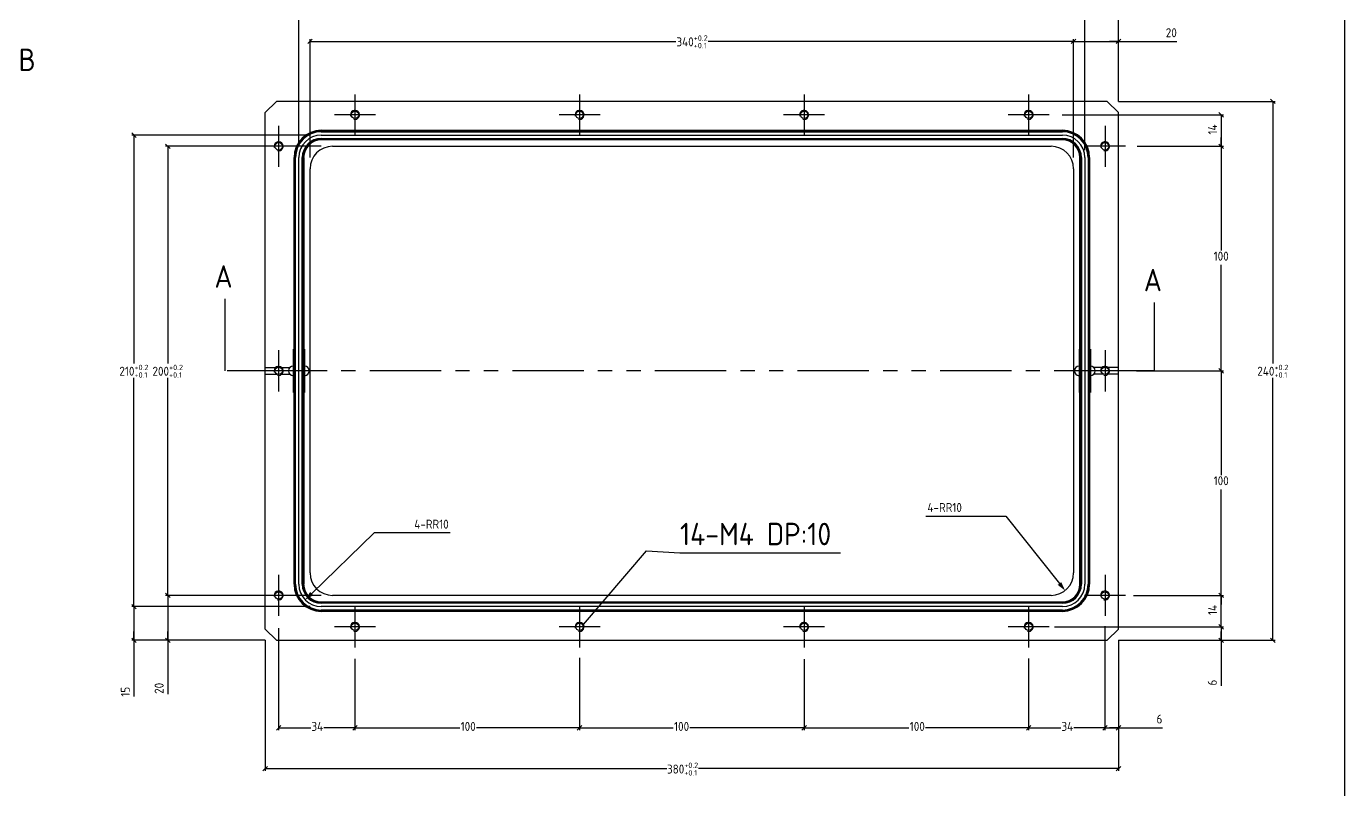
# Model space of a CAD drawing. Header units: millimetres. Extents: x -4251 to 2609, y -1673 to 4048.
# Drawn here: x -1701 to -1114, y 3331 to 3671 of the extents above; entities that cross this region are included whole.
import ezdxf

# ---------------------------------------------------------------- set-up
doc = ezdxf.new("R2010")
doc.units = ezdxf.units.MM
doc.linetypes.add('PHANTOM', pattern=[63.5, 31.75, -6.35, 6.35, -6.35, 6.35, -6.35])
for name, color, linetype in [('3_ALL_AXES', 7, 'Continuous'), ('5_ALL_CURVES', 7, 'Continuous'), ('7_ALL_FEATURES', 7, 'Continuous'), ('9_DEF_DIMS', 7, 'Continuous'), ('9_DEF_NOTE', 7, 'Continuous'), ('DEFAULT_3', 7, 'PHANTOM')]:
    doc.layers.add(name, color=color, linetype=linetype)
doc.styles.get("Standard").update_dxf_attribs({"font": 'ISOCP.SHX', "bigfont": 'WHGTXT.SHX'})
doc.dimstyles.new('DIMSTYLE_10', dxfattribs={"dimtxt": 4, "dimasz": 4, "dimexe": 1, "dimexo": 1, "dimgap": 0.5, "dimtad": 1, "dimdec": 3, "dimdsep": 46, "dimtxsty": 'Standard', "dimblk": '_FILLED', "dimblk1": '_FILLED', "dimblk2": '_FILLED', "dimcen": 0.09, "dimadec": 3, "dimazin": 2, "dimtp": 0.5, "dimtm": 0.5, "dimtfac": 1, "dimtdec": 3, "dimtofl": 0, "dimtmove": 0, "dimatfit": 3, "dimldrblk": '_FILLED', "dimfxl": 0, "dimtolj": 1, "dimarcsym": 0})
doc.dimstyles.new('DIMSTYLE_12', dxfattribs={"dimtxt": 4, "dimasz": 4, "dimexe": 1, "dimexo": 1, "dimgap": 0.5, "dimtad": 1, "dimdec": 3, "dimdsep": 46, "dimtxsty": 'Standard', "dimblk": '_FILLED', "dimblk1": '_FILLED', "dimblk2": '_FILLED', "dimcen": 0.09, "dimadec": 3, "dimazin": 2, "dimtp": 0.3, "dimtm": 0.3, "dimtfac": 1, "dimtdec": 3, "dimtofl": 0, "dimtmove": 0, "dimatfit": 3, "dimldrblk": '_FILLED', "dimfxl": 0, "dimtolj": 1, "dimarcsym": 0})
doc.dimstyles.new('DIMSTYLE_7', dxfattribs={"dimtxt": 4, "dimasz": 4, "dimexe": 1, "dimexo": 1, "dimgap": 0.5, "dimtad": 0, "dimtih": 1, "dimtoh": 1, "dimdec": 3, "dimdsep": 46, "dimtxsty": 'Standard', "dimblk": '_FILLED', "dimblk1": '_FILLED', "dimblk2": '_FILLED', "dimcen": 0.09, "dimadec": 3, "dimazin": 2, "dimtol": 1, "dimtp": 0.2, "dimtm": -0.1, "dimtfac": 0.6, "dimtdec": 3, "dimtofl": 0, "dimtmove": 0, "dimatfit": 3, "dimldrblk": '_FILLED', "dimfxl": 0, "dimtolj": 1, "dimarcsym": 0})
doc.dimstyles.new('DIMSTYLE_8', dxfattribs={"dimtxt": 4, "dimasz": 4, "dimexe": 1, "dimexo": 1, "dimgap": 0.5, "dimtad": 0, "dimtih": 1, "dimtoh": 1, "dimdec": 3, "dimdsep": 46, "dimtxsty": 'Standard', "dimblk": '_FILLED', "dimblk1": '_FILLED', "dimblk2": '_FILLED', "dimcen": 0.09, "dimadec": 3, "dimazin": 2, "dimtp": 0.2, "dimtm": 0.2, "dimtfac": 1, "dimtdec": 3, "dimtofl": 0, "dimtmove": 0, "dimatfit": 3, "dimldrblk": '_FILLED', "dimfxl": 0, "dimtolj": 1, "dimarcsym": 0})
doc.dimstyles.new('DIMSTYLE_9', dxfattribs={"dimtxt": 4, "dimasz": 4, "dimexe": 1, "dimexo": 1, "dimtad": 1, "dimdec": 3, "dimdsep": 46, "dimtxsty": 'Standard', "dimblk": '_FILLED', "dimblk1": '_FILLED', "dimblk2": '_FILLED', "dimcen": 0.09, "dimadec": 3, "dimazin": 2, "dimtp": 0.1, "dimtm": 0.1, "dimtfac": 1, "dimtdec": 3, "dimtofl": 0, "dimtmove": 0, "dimatfit": 3, "dimldrblk": '_FILLED', "dimfxl": 0, "dimtolj": 1, "dimarcsym": 0})
doc.dimstyles.get("Standard").update_dxf_attribs({"dimtxt": 0.18, "dimasz": 0.18, "dimexe": 0.18, "dimexo": 0.0625, "dimgap": 0.09, "dimtad": 0, "dimtih": 1, "dimtoh": 1, "dimdec": 4, "dimzin": 0, "dimdsep": 46, "dimtxsty": 'Standard', "dimcen": 0.09, "dimadec": 0, "dimazin": 0, "dimtfac": 1, "dimtdec": 4, "dimtofl": 0, "dimtmove": 0, "dimatfit": 3, "dimfxl": 0, "dimtolj": 1, "dimtzin": 0, "dimarcsym": 0})

# ---------------------------------------------------------------- blocks, each defined once
blk = doc.blocks.new('XSEC_FILLED')
at = {"color": 0, "linetype": 'ByBlock'}
blk.add_solid([(0, 0), (-1, 0.25), (-1, -0.25)], dxfattribs=at)
blk = doc.blocks.new('_OBLIQUE')
at = {"color": 0, "linetype": 'ByBlock'}
for p, q in [((0, 0), (-1, 0)), ((0.25, 0.25), (-0.25, -0.25))]:
    blk.add_line(p, q, dxfattribs=at)
blk = doc.blocks.new('*D181')
at = {"layer": '9_DEF_DIMS', "color": 0, "lineweight": -2}
for p, q in [((-1594.52, 3397.17), (-1594.52, 3339.05)), ((-1214.52, 3397.17), (-1214.52, 3339.05)), ((-1594.52, 3340.05), (-1415.6, 3340.05)), ((-1214.52, 3340.05), (-1401.61, 3340.05))]:
    blk.add_line(p, q, dxfattribs=at)
at = {"layer": 'DEFPOINTS', "color": 0}
for p in [(-1594.52, 3398.17), (-1214.52, 3398.17), (-1594.52, 3340.05)]:
    blk.add_point(p, dxfattribs=at)
at = {"layer": '9_DEF_DIMS', "color": 0, "lineweight": -2, "xscale": 4, "yscale": 4, "zscale": 4, "rotation": 180}
blk.add_blockref('_OBLIQUE', (-1594.52, 3340.05), dxfattribs=at)
at = {"layer": '9_DEF_DIMS', "color": 0, "lineweight": -2, "xscale": 4, "yscale": 4, "zscale": 4}
blk.add_blockref('_OBLIQUE', (-1214.52, 3340.05), dxfattribs=at)
at = {"layer": '9_DEF_DIMS', "color": 0, "insert": (-1408.61, 3342.71), "char_height": 4, "attachment_point": 2, "line_spacing_factor": 0.9}
blk.add_mtext('\\A1;380{\\H2.400000;\\S+0.2^ +0.1;}', dxfattribs=at)
blk = doc.blocks.new('_FILLED')
at = {"color": 0, "linetype": 'ByBlock'}
blk.add_solid([(0, 0), (-1, 0.25), (-1, -0.25)], dxfattribs=at)
blk = doc.blocks.new('*D182')
at = {"layer": '9_DEF_DIMS', "color": 0, "lineweight": -2}
for p, q in [((-1588.52, 3402.65), (-1588.52, 3357.17)), ((-1554.52, 3388.9), (-1554.52, 3357.17)), ((-1588.52, 3358.17), (-1574.2, 3358.17)), ((-1554.52, 3358.17), (-1568.4, 3358.17))]:
    blk.add_line(p, q, dxfattribs=at)
at = {"layer": 'DEFPOINTS', "color": 0}
for p in [(-1588.52, 3403.65), (-1554.52, 3389.9), (-1554.52, 3358.17)]:
    blk.add_point(p, dxfattribs=at)
at = {"layer": '9_DEF_DIMS', "color": 0, "lineweight": -2, "xscale": 4, "yscale": 4, "zscale": 4, "rotation": 180}
blk.add_blockref('_OBLIQUE', (-1588.52, 3358.17), dxfattribs=at)
at = {"layer": '9_DEF_DIMS', "color": 0, "lineweight": -2, "xscale": 4, "yscale": 4, "zscale": 4}
blk.add_blockref('_OBLIQUE', (-1554.52, 3358.17), dxfattribs=at)
at = {"layer": '9_DEF_DIMS', "color": 0, "insert": (-1571.3, 3360.83), "char_height": 4, "attachment_point": 2, "line_spacing_factor": 0.9}
blk.add_mtext('\\A1;34', dxfattribs=at)
blk = doc.blocks.new('*D183')
at = {"layer": '9_DEF_DIMS', "color": 0, "lineweight": -2}
for p, q in [((-1554.52, 3388.62), (-1554.52, 3357.17)), ((-1454.52, 3388.71), (-1454.52, 3357.17)), ((-1554.52, 3358.17), (-1507.81, 3358.17)), ((-1454.52, 3358.17), (-1500.41, 3358.17))]:
    blk.add_line(p, q, dxfattribs=at)
at = {"layer": 'DEFPOINTS', "color": 0}
for p in [(-1554.52, 3389.62), (-1454.52, 3389.71), (-1454.52, 3358.17)]:
    blk.add_point(p, dxfattribs=at)
at = {"layer": '9_DEF_DIMS', "color": 0, "lineweight": -2, "xscale": 4, "yscale": 4, "zscale": 4, "rotation": 180}
blk.add_blockref('_OBLIQUE', (-1554.52, 3358.17), dxfattribs=at)
at = {"layer": '9_DEF_DIMS', "color": 0, "lineweight": -2, "xscale": 4, "yscale": 4, "zscale": 4}
blk.add_blockref('_OBLIQUE', (-1454.52, 3358.17), dxfattribs=at)
at = {"layer": '9_DEF_DIMS', "color": 0, "insert": (-1504.11, 3360.83), "char_height": 4, "attachment_point": 2, "line_spacing_factor": 0.9}
blk.add_mtext('\\A1;100', dxfattribs=at)
blk = doc.blocks.new('*D184')
at = {"layer": '9_DEF_DIMS', "color": 0, "lineweight": -2}
for p, q in [((-1454.52, 3389.43), (-1454.52, 3357.17)), ((-1354.52, 3388.75), (-1354.52, 3357.17)), ((-1454.52, 3358.17), (-1412.78, 3358.17)), ((-1354.52, 3358.17), (-1405.38, 3358.17))]:
    blk.add_line(p, q, dxfattribs=at)
at = {"layer": 'DEFPOINTS', "color": 0}
for p in [(-1454.52, 3390.43), (-1354.52, 3389.75), (-1354.52, 3358.17)]:
    blk.add_point(p, dxfattribs=at)
at = {"layer": '9_DEF_DIMS', "color": 0, "lineweight": -2, "xscale": 4, "yscale": 4, "zscale": 4, "rotation": 180}
blk.add_blockref('_OBLIQUE', (-1454.52, 3358.17), dxfattribs=at)
at = {"layer": '9_DEF_DIMS', "color": 0, "lineweight": -2, "xscale": 4, "yscale": 4, "zscale": 4}
blk.add_blockref('_OBLIQUE', (-1354.52, 3358.17), dxfattribs=at)
at = {"layer": '9_DEF_DIMS', "color": 0, "insert": (-1409.08, 3360.83), "char_height": 4, "attachment_point": 2, "line_spacing_factor": 0.9}
blk.add_mtext('\\A1;100', dxfattribs=at)
blk = doc.blocks.new('*D185')
at = {"layer": '9_DEF_DIMS', "color": 0, "lineweight": -2}
for p, q in [((-1354.52, 3387.72), (-1354.52, 3357.17)), ((-1254.52, 3389.05), (-1254.52, 3357.17)), ((-1354.52, 3358.17), (-1307.81, 3358.17)), ((-1254.52, 3358.17), (-1300.41, 3358.17))]:
    blk.add_line(p, q, dxfattribs=at)
at = {"layer": 'DEFPOINTS', "color": 0}
for p in [(-1354.52, 3388.72), (-1254.52, 3390.05), (-1254.52, 3358.17)]:
    blk.add_point(p, dxfattribs=at)
at = {"layer": '9_DEF_DIMS', "color": 0, "lineweight": -2, "xscale": 4, "yscale": 4, "zscale": 4, "rotation": 180}
blk.add_blockref('_OBLIQUE', (-1354.52, 3358.17), dxfattribs=at)
at = {"layer": '9_DEF_DIMS', "color": 0, "lineweight": -2, "xscale": 4, "yscale": 4, "zscale": 4}
blk.add_blockref('_OBLIQUE', (-1254.52, 3358.17), dxfattribs=at)
at = {"layer": '9_DEF_DIMS', "color": 0, "insert": (-1304.11, 3360.83), "char_height": 4, "attachment_point": 2, "line_spacing_factor": 0.9}
blk.add_mtext('\\A1;100', dxfattribs=at)
blk = doc.blocks.new('*D186')
at = {"layer": '9_DEF_DIMS', "color": 0, "lineweight": -2}
for p, q in [((-1220.52, 3402.8), (-1220.52, 3357.17)), ((-1254.52, 3389.05), (-1254.52, 3357.17)), ((-1254.52, 3358.17), (-1240.2, 3358.17)), ((-1220.52, 3358.17), (-1234.4, 3358.17))]:
    blk.add_line(p, q, dxfattribs=at)
at = {"layer": 'DEFPOINTS', "color": 0}
for p in [(-1220.52, 3403.8), (-1254.52, 3390.05), (-1220.52, 3358.17)]:
    blk.add_point(p, dxfattribs=at)
at = {"layer": '9_DEF_DIMS', "color": 0, "lineweight": -2, "xscale": 4, "yscale": 4, "zscale": 4, "rotation": 180}
blk.add_blockref('_OBLIQUE', (-1254.52, 3358.17), dxfattribs=at)
at = {"layer": '9_DEF_DIMS', "color": 0, "lineweight": -2, "xscale": 4, "yscale": 4, "zscale": 4}
blk.add_blockref('_OBLIQUE', (-1220.52, 3358.17), dxfattribs=at)
at = {"layer": '9_DEF_DIMS', "color": 0, "insert": (-1237.3, 3360.83), "char_height": 4, "attachment_point": 2, "line_spacing_factor": 0.9}
blk.add_mtext('\\A1;34', dxfattribs=at)
blk = doc.blocks.new('*D187')
at = {"layer": '9_DEF_DIMS', "color": 0, "lineweight": -2}
for p, q in [((-1220.52, 3403.55), (-1220.52, 3357.17)), ((-1214.52, 3397.17), (-1214.52, 3357.17)), ((-1220.52, 3358.17), (-1214.52, 3358.17)), ((-1214.52, 3358.17), (-1194.91, 3358.17))]:
    blk.add_line(p, q, dxfattribs=at)
at = {"layer": 'DEFPOINTS', "color": 0}
for p in [(-1220.52, 3404.55), (-1214.52, 3398.17), (-1214.52, 3358.17)]:
    blk.add_point(p, dxfattribs=at)
at = {"layer": '9_DEF_DIMS', "color": 0, "lineweight": -2, "xscale": 4, "yscale": 4, "zscale": 4, "rotation": 180}
blk.add_blockref('_OBLIQUE', (-1220.52, 3358.17), dxfattribs=at)
at = {"layer": '9_DEF_DIMS', "color": 0, "lineweight": -2, "xscale": 4, "yscale": 4, "zscale": 4}
blk.add_blockref('_OBLIQUE', (-1214.52, 3358.17), dxfattribs=at)
at = {"layer": '9_DEF_DIMS', "color": 0, "insert": (-1197.57, 3364.12), "char_height": 4, "attachment_point": 1, "line_spacing_factor": 0.9}
blk.add_mtext('\\A1;6', dxfattribs=at)
blk = doc.blocks.new('*D188')
at = {"layer": '9_DEF_DIMS', "color": 0, "lineweight": -2}
for p, q in [((-1214.52, 3637.17), (-1144.76, 3637.17)), ((-1145.76, 3637.17), (-1145.76, 3520.39)), ((-1145.76, 3397.17), (-1145.76, 3514.06)), ((-1214.52, 3397.17), (-1144.76, 3397.17))]:
    blk.add_line(p, q, dxfattribs=at)
at = {"layer": 'DEFPOINTS', "color": 0}
for p in [(-1215.52, 3637.17), (-1145.76, 3637.17), (-1215.52, 3397.17)]:
    blk.add_point(p, dxfattribs=at)
at = {"layer": '9_DEF_DIMS', "color": 0, "lineweight": -2, "xscale": 4, "yscale": 4, "zscale": 4}
for p, rotation in [((-1145.76, 3637.17), 90), ((-1145.76, 3397.17), 270)]:
    blk.add_blockref('_OBLIQUE', p, dxfattribs=dict(at, rotation=rotation))
at = {"layer": '9_DEF_DIMS', "color": 0, "insert": (-1145.76, 3519.89), "char_height": 4, "attachment_point": 2, "line_spacing_factor": 0.9}
blk.add_mtext('\\A1;240{\\H2.400000;\\S+0.2^ +0.1;}', dxfattribs=at)
blk = doc.blocks.new('*D189')
at = {"layer": '9_DEF_DIMS', "color": 0, "lineweight": -2}
for p, q in [((-1242.17, 3403.17), (-1167.78, 3403.17)), ((-1168.78, 3403.17), (-1168.78, 3397.17)), ((-1214.52, 3397.17), (-1167.78, 3397.17)), ((-1168.78, 3397.17), (-1168.78, 3376.96))]:
    blk.add_line(p, q, dxfattribs=at)
at = {"layer": 'DEFPOINTS', "color": 0}
for p in [(-1243.17, 3403.17), (-1168.78, 3403.17), (-1215.52, 3397.17)]:
    blk.add_point(p, dxfattribs=at)
at = {"layer": '9_DEF_DIMS', "color": 0, "lineweight": -2, "xscale": 4, "yscale": 4, "zscale": 4}
for p, rotation in [((-1168.78, 3403.17), 90), ((-1168.78, 3397.17), 270)]:
    blk.add_blockref('_OBLIQUE', p, dxfattribs=dict(at, rotation=rotation))
at = {"layer": '9_DEF_DIMS', "color": 0, "insert": (-1174.73, 3379.63), "char_height": 4, "attachment_point": 3, "rotation": 90, "line_spacing_factor": 0.9}
blk.add_mtext('\\A1;6', dxfattribs=at)
blk = doc.blocks.new('*D190')
at = {"layer": '9_DEF_DIMS', "color": 0, "lineweight": -2}
for p, q in [((-1207.76, 3417.17), (-1167.78, 3417.17)), ((-1168.78, 3403.17), (-1168.78, 3417.17)), ((-1243.03, 3403.17), (-1167.78, 3403.17))]:
    blk.add_line(p, q, dxfattribs=at)
at = {"layer": 'DEFPOINTS', "color": 0}
for p in [(-1208.76, 3417.17), (-1168.78, 3417.17), (-1244.03, 3403.17)]:
    blk.add_point(p, dxfattribs=at)
at = {"layer": '9_DEF_DIMS', "color": 0, "lineweight": -2, "xscale": 4, "yscale": 4, "zscale": 4}
for p, rotation in [((-1168.78, 3417.17), 90), ((-1168.78, 3403.17), 270)]:
    blk.add_blockref('_OBLIQUE', p, dxfattribs=dict(at, rotation=rotation))
at = {"layer": '9_DEF_DIMS', "color": 0, "insert": (-1174.61, 3410.68), "char_height": 4, "attachment_point": 2, "rotation": 90, "line_spacing_factor": 0.9}
blk.add_mtext('\\A1;14', dxfattribs=at)
blk = doc.blocks.new('*D191')
at = {"layer": '9_DEF_DIMS', "color": 0, "lineweight": -2}
for p, q in [((-1206.53, 3517.17), (-1167.78, 3517.17)), ((-1168.78, 3517.17), (-1168.78, 3470.75)), ((-1168.78, 3417.17), (-1168.78, 3464.41)), ((-1207.38, 3417.17), (-1167.78, 3417.17))]:
    blk.add_line(p, q, dxfattribs=at)
at = {"layer": 'DEFPOINTS', "color": 0}
for p in [(-1207.53, 3517.17), (-1168.78, 3517.17), (-1208.38, 3417.17)]:
    blk.add_point(p, dxfattribs=at)
at = {"layer": '9_DEF_DIMS', "color": 0, "lineweight": -2, "xscale": 4, "yscale": 4, "zscale": 4}
for p, rotation in [((-1168.78, 3517.17), 90), ((-1168.78, 3417.17), 270)]:
    blk.add_blockref('_OBLIQUE', p, dxfattribs=dict(at, rotation=rotation))
at = {"layer": '9_DEF_DIMS', "color": 0, "insert": (-1168.78, 3470.25), "char_height": 4, "attachment_point": 2, "line_spacing_factor": 0.9}
blk.add_mtext('\\A1;100', dxfattribs=at)
blk = doc.blocks.new('*D192')
at = {"layer": '9_DEF_DIMS', "color": 0, "lineweight": -2}
for p, q in [((-1206.26, 3617.17), (-1167.78, 3617.17)), ((-1168.78, 3617.17), (-1168.78, 3570.75)), ((-1168.78, 3517.17), (-1168.78, 3564.41)), ((-1205.9, 3517.17), (-1167.78, 3517.17))]:
    blk.add_line(p, q, dxfattribs=at)
at = {"layer": 'DEFPOINTS', "color": 0}
for p in [(-1207.26, 3617.17), (-1168.78, 3617.17), (-1206.9, 3517.17)]:
    blk.add_point(p, dxfattribs=at)
at = {"layer": '9_DEF_DIMS', "color": 0, "lineweight": -2, "xscale": 4, "yscale": 4, "zscale": 4}
for p, rotation in [((-1168.78, 3617.17), 90), ((-1168.78, 3517.17), 270)]:
    blk.add_blockref('_OBLIQUE', p, dxfattribs=dict(at, rotation=rotation))
at = {"layer": '9_DEF_DIMS', "color": 0, "insert": (-1168.78, 3570.25), "char_height": 4, "attachment_point": 2, "line_spacing_factor": 0.9}
blk.add_mtext('\\A1;100', dxfattribs=at)
blk = doc.blocks.new('*D193')
at = {"layer": '9_DEF_DIMS', "color": 0, "lineweight": -2}
for p, q in [((-1239.56, 3631.17), (-1167.78, 3631.17)), ((-1168.78, 3631.17), (-1168.78, 3617.17)), ((-1206.02, 3617.17), (-1167.78, 3617.17))]:
    blk.add_line(p, q, dxfattribs=at)
at = {"layer": 'DEFPOINTS', "color": 0}
for p in [(-1240.56, 3631.17), (-1207.02, 3617.17), (-1168.78, 3617.17)]:
    blk.add_point(p, dxfattribs=at)
at = {"layer": '9_DEF_DIMS', "color": 0, "lineweight": -2, "xscale": 4, "yscale": 4, "zscale": 4}
for p, rotation in [((-1168.78, 3631.17), 90), ((-1168.78, 3617.17), 270)]:
    blk.add_blockref('_OBLIQUE', p, dxfattribs=dict(at, rotation=rotation))
at = {"layer": '9_DEF_DIMS', "color": 0, "insert": (-1174.61, 3624.68), "char_height": 4, "attachment_point": 2, "rotation": 90, "line_spacing_factor": 0.9}
blk.add_mtext('\\A1;14', dxfattribs=at)
blk = doc.blocks.new('*D194')
at = {"layer": '9_DEF_DIMS', "color": 0, "lineweight": -2}
for p, q in [((-1579.52, 3617.17), (-1579.52, 3680.34)), ((-1579.52, 3679.34), (-1411.4, 3679.34)), ((-1229.52, 3679.34), (-1397.41, 3679.34)), ((-1229.52, 3615.52), (-1229.52, 3680.34))]:
    blk.add_line(p, q, dxfattribs=at)
at = {"layer": 'DEFPOINTS', "color": 0}
for p in [(-1229.52, 3679.34), (-1579.52, 3616.17), (-1229.52, 3614.52)]:
    blk.add_point(p, dxfattribs=at)
at = {"layer": '9_DEF_DIMS', "color": 0, "lineweight": -2, "xscale": 4, "yscale": 4, "zscale": 4, "rotation": 180}
blk.add_blockref('_OBLIQUE', (-1579.52, 3679.34), dxfattribs=at)
at = {"layer": '9_DEF_DIMS', "color": 0, "lineweight": -2, "xscale": 4, "yscale": 4, "zscale": 4}
blk.add_blockref('_OBLIQUE', (-1229.52, 3679.34), dxfattribs=at)
at = {"layer": '9_DEF_DIMS', "color": 0, "insert": (-1404.4, 3682.01), "char_height": 4, "attachment_point": 2, "line_spacing_factor": 0.9}
blk.add_mtext('\\A1;350{\\H2.400000;\\S+0.2^ +0.1;}', dxfattribs=at)
blk = doc.blocks.new('*D195')
at = {"layer": '9_DEF_DIMS', "color": 0, "lineweight": -2}
for p, q in [((-1229.52, 3615.52), (-1229.52, 3680.34)), ((-1229.52, 3679.34), (-1214.52, 3679.34)), ((-1214.52, 3637.17), (-1214.52, 3680.34)), ((-1214.52, 3679.34), (-1189.33, 3679.34))]:
    blk.add_line(p, q, dxfattribs=at)
at = {"layer": 'DEFPOINTS', "color": 0}
for p in [(-1229.52, 3679.34), (-1214.52, 3636.17), (-1229.52, 3614.52)]:
    blk.add_point(p, dxfattribs=at)
at = {"layer": '9_DEF_DIMS', "color": 0, "lineweight": -2, "xscale": 4, "yscale": 4, "zscale": 4, "rotation": 180}
blk.add_blockref('_OBLIQUE', (-1229.52, 3679.34), dxfattribs=at)
at = {"layer": '9_DEF_DIMS', "color": 0, "lineweight": -2, "xscale": 4, "yscale": 4, "zscale": 4}
blk.add_blockref('_OBLIQUE', (-1214.52, 3679.34), dxfattribs=at)
at = {"layer": '9_DEF_DIMS', "color": 0, "insert": (-1193.59, 3685.17), "char_height": 4, "attachment_point": 1, "line_spacing_factor": 0.9}
blk.add_mtext('\\A1;15', dxfattribs=at)
blk = doc.blocks.new('*D196')
at = {"layer": '9_DEF_DIMS', "color": 0, "lineweight": -2}
for p, q in [((-1574.52, 3612.17), (-1574.52, 3664.92)), ((-1574.52, 3663.92), (-1411.6, 3663.92)), ((-1234.52, 3663.92), (-1397.21, 3663.92)), ((-1234.52, 3612.17), (-1234.52, 3664.92))]:
    blk.add_line(p, q, dxfattribs=at)
at = {"layer": 'DEFPOINTS', "color": 0}
for p in [(-1234.52, 3663.92), (-1574.52, 3611.17), (-1234.52, 3611.17)]:
    blk.add_point(p, dxfattribs=at)
at = {"layer": '9_DEF_DIMS', "color": 0, "lineweight": -2, "xscale": 4, "yscale": 4, "zscale": 4, "rotation": 180}
blk.add_blockref('_OBLIQUE', (-1574.52, 3663.92), dxfattribs=at)
at = {"layer": '9_DEF_DIMS', "color": 0, "lineweight": -2, "xscale": 4, "yscale": 4, "zscale": 4}
blk.add_blockref('_OBLIQUE', (-1234.52, 3663.92), dxfattribs=at)
at = {"layer": '9_DEF_DIMS', "color": 0, "insert": (-1404.4, 3666.59), "char_height": 4, "attachment_point": 2, "line_spacing_factor": 0.9}
blk.add_mtext('\\A1;340{\\H2.400000;\\S+0.2^ +0.1;}', dxfattribs=at)
blk = doc.blocks.new('*D197')
at = {"layer": '9_DEF_DIMS', "color": 0, "lineweight": -2}
for p, q in [((-1234.52, 3612.17), (-1234.52, 3664.92)), ((-1234.52, 3663.92), (-1214.52, 3663.92)), ((-1214.52, 3637.17), (-1214.52, 3664.92)), ((-1214.52, 3663.92), (-1188.46, 3663.92))]:
    blk.add_line(p, q, dxfattribs=at)
at = {"layer": 'DEFPOINTS', "color": 0}
for p in [(-1214.52, 3663.92), (-1214.52, 3636.17), (-1234.52, 3611.17)]:
    blk.add_point(p, dxfattribs=at)
at = {"layer": '9_DEF_DIMS', "color": 0, "lineweight": -2, "xscale": 4, "yscale": 4, "zscale": 4, "rotation": 180}
blk.add_blockref('_OBLIQUE', (-1234.52, 3663.92), dxfattribs=at)
at = {"layer": '9_DEF_DIMS', "color": 0, "lineweight": -2, "xscale": 4, "yscale": 4, "zscale": 4}
blk.add_blockref('_OBLIQUE', (-1214.52, 3663.92), dxfattribs=at)
at = {"layer": '9_DEF_DIMS', "color": 0, "insert": (-1193.46, 3669.76), "char_height": 4, "attachment_point": 1, "line_spacing_factor": 0.9}
blk.add_mtext('\\A1;20', dxfattribs=at)
blk = doc.blocks.new('*D198')
at = {"layer": '9_DEF_DIMS', "color": 0, "lineweight": -2}
for p, q in [((-1574.52, 3622.17), (-1653.97, 3622.17)), ((-1652.97, 3622.17), (-1652.97, 3520.39)), ((-1652.97, 3412.17), (-1652.97, 3514.06)), ((-1574.52, 3412.17), (-1653.97, 3412.17))]:
    blk.add_line(p, q, dxfattribs=at)
at = {"layer": 'DEFPOINTS', "color": 0}
for p in [(-1652.97, 3622.17), (-1573.52, 3622.17), (-1573.52, 3412.17)]:
    blk.add_point(p, dxfattribs=at)
at = {"layer": '9_DEF_DIMS', "color": 0, "lineweight": -2, "xscale": 4, "yscale": 4, "zscale": 4}
for p, rotation in [((-1652.97, 3622.17), 90), ((-1652.97, 3412.17), 270)]:
    blk.add_blockref('_OBLIQUE', p, dxfattribs=dict(at, rotation=rotation))
at = {"layer": '9_DEF_DIMS', "color": 0, "insert": (-1652.97, 3519.89), "char_height": 4, "attachment_point": 2, "line_spacing_factor": 0.9}
blk.add_mtext('\\A1;210{\\H2.400000;\\S+0.2^ +0.1;}', dxfattribs=at)
blk = doc.blocks.new('*D199')
at = {"layer": '9_DEF_DIMS', "color": 0, "lineweight": -2}
for p, q in [((-1574.52, 3412.17), (-1653.97, 3412.17)), ((-1652.97, 3412.17), (-1652.97, 3397.17)), ((-1594.52, 3397.17), (-1653.97, 3397.17)), ((-1652.97, 3397.17), (-1652.97, 3372.22))]:
    blk.add_line(p, q, dxfattribs=at)
at = {"layer": 'DEFPOINTS', "color": 0}
for p in [(-1573.52, 3412.17), (-1652.97, 3397.17), (-1593.52, 3397.17)]:
    blk.add_point(p, dxfattribs=at)
at = {"layer": '9_DEF_DIMS', "color": 0, "lineweight": -2, "xscale": 4, "yscale": 4, "zscale": 4}
for p, rotation in [((-1652.97, 3412.17), 90), ((-1652.97, 3397.17), 270)]:
    blk.add_blockref('_OBLIQUE', p, dxfattribs=dict(at, rotation=rotation))
at = {"layer": '9_DEF_DIMS', "color": 0, "insert": (-1658.8, 3376.49), "char_height": 4, "attachment_point": 3, "rotation": 90, "line_spacing_factor": 0.9}
blk.add_mtext('\\A1;15', dxfattribs=at)
blk = doc.blocks.new('*D200')
at = {"layer": '9_DEF_DIMS', "color": 0, "lineweight": -2}
for p, q in [((-1569.52, 3417.17), (-1638.9, 3417.17)), ((-1637.9, 3417.17), (-1637.9, 3397.17)), ((-1594.52, 3397.17), (-1638.9, 3397.17)), ((-1637.9, 3397.17), (-1637.9, 3373.25))]:
    blk.add_line(p, q, dxfattribs=at)
at = {"layer": 'DEFPOINTS', "color": 0}
for p in [(-1568.52, 3417.17), (-1637.9, 3397.17), (-1593.52, 3397.17)]:
    blk.add_point(p, dxfattribs=at)
at = {"layer": '9_DEF_DIMS', "color": 0, "lineweight": -2, "xscale": 4, "yscale": 4, "zscale": 4}
for p, rotation in [((-1637.9, 3417.17), 90), ((-1637.9, 3397.17), 270)]:
    blk.add_blockref('_OBLIQUE', p, dxfattribs=dict(at, rotation=rotation))
at = {"layer": '9_DEF_DIMS', "color": 0, "insert": (-1643.74, 3378.25), "char_height": 4, "attachment_point": 3, "rotation": 90, "line_spacing_factor": 0.9}
blk.add_mtext('\\A1;20', dxfattribs=at)
blk = doc.blocks.new('*D201')
at = {"layer": '9_DEF_DIMS', "color": 0, "lineweight": -2}
for p, q in [((-1569.52, 3617.17), (-1638.9, 3617.17)), ((-1637.9, 3617.17), (-1637.9, 3520.39)), ((-1637.9, 3417.17), (-1637.9, 3514.06)), ((-1569.52, 3417.17), (-1638.9, 3417.17))]:
    blk.add_line(p, q, dxfattribs=at)
at = {"layer": 'DEFPOINTS', "color": 0}
for p in [(-1637.9, 3617.17), (-1568.52, 3617.17), (-1568.52, 3417.17)]:
    blk.add_point(p, dxfattribs=at)
at = {"layer": '9_DEF_DIMS', "color": 0, "lineweight": -2, "xscale": 4, "yscale": 4, "zscale": 4}
for p, rotation in [((-1637.9, 3617.17), 90), ((-1637.9, 3417.17), 270)]:
    blk.add_blockref('_OBLIQUE', p, dxfattribs=dict(at, rotation=rotation))
at = {"layer": '9_DEF_DIMS', "color": 0, "insert": (-1637.9, 3519.89), "char_height": 4, "attachment_point": 2, "line_spacing_factor": 0.9}
blk.add_mtext('\\A1;200{\\H2.400000;\\S+0.2^ +0.1;}', dxfattribs=at)
blk = doc.blocks.new('*D249')
at = {"layer": '9_DEF_DIMS', "color": 0, "lineweight": -2}
for p, q in [((-1546.03, 3445.07), (-1573.81, 3417.98)), ((-1512.13, 3445.07), (-1546.03, 3445.07))]:
    blk.add_line(p, q, dxfattribs=at)
at = {"layer": 'DEFPOINTS', "color": 0}
for p in [(-1569.52, 3422.17), (-1576.68, 3415.19)]:
    blk.add_point(p, dxfattribs=at)
at = {"layer": '9_DEF_DIMS', "color": 0, "lineweight": -2, "xscale": 4, "yscale": 4, "zscale": 4, "rotation": 224.2776563243116}
blk.add_blockref('_FILLED', (-1576.68, 3415.19), dxfattribs=at)
at = {"layer": '9_DEF_DIMS', "color": 0, "insert": (-1528.13, 3450.9), "char_height": 4, "attachment_point": 1, "line_spacing_factor": 0.9}
blk.add_mtext('\\A1;4-RR10', dxfattribs=at)
blk = doc.blocks.new('*D250')
at = {"layer": '9_DEF_DIMS', "color": 0, "lineweight": -2}
for p, q in [((-1300.26, 3452.5), (-1264.61, 3452.5)), ((-1264.61, 3452.5), (-1240.79, 3422.47))]:
    blk.add_line(p, q, dxfattribs=at)
at = {"layer": 'DEFPOINTS', "color": 0}
for p in [(-1244.52, 3427.17), (-1238.3, 3419.34)]:
    blk.add_point(p, dxfattribs=at)
at = {"layer": '9_DEF_DIMS', "color": 0, "lineweight": -2, "xscale": 4, "yscale": 4, "zscale": 4, "rotation": 308.4317725493239}
blk.add_blockref('_FILLED', (-1238.3, 3419.34), dxfattribs=at)
at = {"layer": '9_DEF_DIMS', "color": 0, "insert": (-1284.25, 3458.33), "char_height": 4, "attachment_point": 3, "line_spacing_factor": 0.9}
blk.add_mtext('\\A1;4-RR10', dxfattribs=at)

msp = doc.modelspace()

# ---------------------------------------------------------------- linework, layer by layer
at = {"elevation": 0}
msp.add_lwpolyline([(-1113.8025, 3985.6339), (-1113.8025, 3043.0216)], dxfattribs=at)
at = {"color": 2}
for centre in [(-1554.5163, 3631.1711), (-1454.5163, 3631.1711), (-1354.5163, 3631.1711), (-1254.5163, 3631.1711), (-1588.5163, 3617.1711), (-1220.5163, 3617.1711), (-1588.5163, 3517.1711), (-1220.5163, 3517.1711), (-1588.5163, 3417.1711), (-1220.5163, 3417.1711), (-1554.5163, 3403.1711), (-1454.5163, 3403.1711), (-1354.5163, 3403.1711), (-1254.5163, 3403.1711)]:
    msp.add_arc(centre, 2, 255, 195, dxfattribs=at)
at = {"layer": '3_ALL_AXES', "color": 1}
for p, q in [((-1554.5163, 3640.3211), (-1554.5163, 3622.0211)), ((-1454.5163, 3640.3211), (-1454.5163, 3622.0211)), ((-1354.5163, 3640.3211), (-1354.5163, 3622.0211)), ((-1254.5163, 3640.3211), (-1254.5163, 3622.0211)), ((-1545.3663, 3631.1711), (-1563.6663, 3631.1711)), ((-1445.3663, 3631.1711), (-1463.6663, 3631.1711)), ((-1345.3663, 3631.1711), (-1363.6663, 3631.1711)), ((-1245.3663, 3631.1711), (-1263.6663, 3631.1711)), ((-1588.5163, 3626.3211), (-1588.5163, 3608.0211)), ((-1220.5163, 3626.3211), (-1220.5163, 3608.0211)), ((-1579.3663, 3617.1711), (-1597.6663, 3617.1711)), ((-1211.3663, 3617.1711), (-1229.6663, 3617.1711)), ((-1588.5163, 3526.3211), (-1588.5163, 3508.0211)), ((-1582.0163, 3526.8211), (-1582.0163, 3507.5211)), ((-1577.0163, 3526.8211), (-1577.0163, 3507.5211)), ((-1232.0163, 3526.8211), (-1232.0163, 3507.5211)), ((-1227.0163, 3526.8211), (-1227.0163, 3507.5211)), ((-1220.5163, 3526.3211), (-1220.5163, 3508.0211)), ((-1567.3663, 3517.1711), (-1597.6663, 3517.1711)), ((-1211.3663, 3517.1711), (-1241.6663, 3517.1711)), ((-1588.5163, 3426.3211), (-1588.5163, 3408.0211)), ((-1220.5163, 3426.3211), (-1220.5163, 3408.0211)), ((-1579.3663, 3417.1711), (-1597.6663, 3417.1711)), ((-1211.3663, 3417.1711), (-1229.6663, 3417.1711)), ((-1554.5163, 3412.3211), (-1554.5163, 3394.0211)), ((-1454.5163, 3412.3211), (-1454.5163, 3394.0211)), ((-1354.5163, 3412.3211), (-1354.5163, 3394.0211)), ((-1254.5163, 3412.3211), (-1254.5163, 3394.0211)), ((-1545.3663, 3403.1711), (-1563.6663, 3403.1711)), ((-1445.3663, 3403.1711), (-1463.6663, 3403.1711)), ((-1345.3663, 3403.1711), (-1363.6663, 3403.1711)), ((-1245.3663, 3403.1711), (-1263.6663, 3403.1711))]:
    msp.add_line(p, q, dxfattribs=at)
at = {"layer": '3_ALL_AXES', "color": 9}
for p, q in [((-1581.6572, 3519.3211), (-1581.6572, 3612.1711)), ((-1577.3753, 3612.1711), (-1577.3753, 3519.3211)), ((-1231.6572, 3519.3211), (-1231.6572, 3612.1711)), ((-1227.3753, 3612.1711), (-1227.3753, 3519.3211)), ((-1581.6572, 3422.1711), (-1581.6572, 3515.0211)), ((-1577.3753, 3515.0211), (-1577.3753, 3422.1711)), ((-1231.6572, 3422.1711), (-1231.6572, 3515.0211)), ((-1227.3753, 3515.0211), (-1227.3753, 3422.1711))]:
    msp.add_line(p, q, dxfattribs=at)
at = {"layer": '3_ALL_AXES', "color": 7}
for p, q in [((-1594.5163, 3518.6711), (-1589.2036, 3518.6711)), ((-1587.8289, 3518.6711), (-1583.5565, 3518.6711)), ((-1582.0163, 3519.3211), (-1581.2573, 3519.3211)), ((-1581.5406, 3515.0211), (-1581.5406, 3519.3211)), ((-1577.0163, 3519.3211), (-1577.7753, 3519.3211)), ((-1577.4919, 3515.0211), (-1577.4919, 3519.3211)), ((-1232.0163, 3519.3211), (-1231.2573, 3519.3211)), ((-1231.5406, 3519.3211), (-1231.5406, 3515.0211)), ((-1227.0163, 3519.3211), (-1227.7753, 3519.3211)), ((-1227.4919, 3519.3211), (-1227.4919, 3515.0211)), ((-1221.2036, 3518.6711), (-1225.476, 3518.6711)), ((-1214.5163, 3518.6711), (-1219.8289, 3518.6711)), ((-1594.5163, 3515.6711), (-1589.2036, 3515.6711)), ((-1587.8289, 3515.6711), (-1583.5565, 3515.6711)), ((-1582.0163, 3515.0211), (-1581.2573, 3515.0211)), ((-1577.7753, 3515.0211), (-1577.0163, 3515.0211)), ((-1232.0163, 3515.0211), (-1231.2573, 3515.0211)), ((-1227.7753, 3515.0211), (-1227.0163, 3515.0211)), ((-1221.2036, 3515.6711), (-1225.476, 3515.6711)), ((-1214.5163, 3515.6711), (-1219.8289, 3515.6711))]:
    msp.add_line(p, q, dxfattribs=at)
for centre in [(-1554.5163, 3631.1711), (-1454.5163, 3631.1711), (-1354.5163, 3631.1711), (-1254.5163, 3631.1711), (-1588.5163, 3617.1711), (-1220.5163, 3617.1711), (-1588.5163, 3517.1711), (-1220.5163, 3517.1711), (-1588.5163, 3417.1711), (-1220.5163, 3417.1711), (-1554.5163, 3403.1711), (-1454.5163, 3403.1711), (-1354.5163, 3403.1711), (-1254.5163, 3403.1711)]:
    msp.add_circle(centre, 1.65, dxfattribs=at)
for centre, start, end in [((-1577.0163, 3517.1711), 270, 90), ((-1232.0163, 3517.1711), 90, 270)]:
    msp.add_arc(centre, 2.15, start, end, dxfattribs=at)
at = {"layer": '5_ALL_CURVES', "color": 4}
for p, q in [((-1569.5163, 3622.1711), (-1239.5163, 3622.1711)), ((-1579.5163, 3422.1711), (-1579.5163, 3612.1711)), ((-1229.5163, 3612.1711), (-1229.5163, 3422.1711)), ((-1239.5163, 3412.1711), (-1569.5163, 3412.1711))]:
    msp.add_line(p, q, dxfattribs=at)
for centre, start, end in [((-1569.5163, 3612.1711), 90, 180), ((-1239.5163, 3612.1711), 0, 90), ((-1569.5163, 3422.1711), 180, 270), ((-1239.5163, 3422.1711), 270, 0)]:
    msp.add_arc(centre, 10, start, end, dxfattribs=at)
at = {"layer": '7_ALL_FEATURES', "color": 7}
for p, q in [((-1589.5163, 3637.1711), (-1594.5163, 3632.1711)), ((-1219.5163, 3637.1711), (-1589.5163, 3637.1711)), ((-1214.5163, 3632.1711), (-1219.5163, 3637.1711)), ((-1594.5163, 3402.1711), (-1594.5163, 3632.1711)), ((-1214.5163, 3402.1711), (-1214.5163, 3632.1711)), ((-1569.5163, 3623.9121), (-1239.5163, 3623.9121)), ((-1239.5163, 3620.4302), (-1569.5163, 3620.4302)), ((-1564.5163, 3617.1711), (-1244.5163, 3617.1711)), ((-1581.2572, 3519.3211), (-1581.2572, 3612.1711)), ((-1577.7753, 3612.1711), (-1577.7753, 3519.3211)), ((-1231.2572, 3519.3211), (-1231.2572, 3612.1711)), ((-1227.7753, 3612.1711), (-1227.7753, 3519.3211)), ((-1574.5163, 3427.1711), (-1574.5163, 3607.1711)), ((-1234.5163, 3607.1711), (-1234.5163, 3427.1711)), ((-1581.2572, 3422.1711), (-1581.2572, 3515.0211)), ((-1577.7753, 3515.0211), (-1577.7753, 3422.1711)), ((-1231.2572, 3422.1711), (-1231.2572, 3515.0211)), ((-1227.7753, 3515.0211), (-1227.7753, 3422.1711)), ((-1244.5163, 3417.1711), (-1564.5163, 3417.1711)), ((-1569.5163, 3413.9121), (-1239.5163, 3413.9121)), ((-1239.5163, 3410.4302), (-1569.5163, 3410.4302)), ((-1594.5163, 3402.1711), (-1589.5163, 3397.1711)), ((-1219.5163, 3397.1711), (-1214.5163, 3402.1711)), ((-1589.5163, 3397.1711), (-1219.5163, 3397.1711))]:
    msp.add_line(p, q, dxfattribs=at)
at = {"layer": '7_ALL_FEATURES', "color": 9}
for p, q in [((-1569.5163, 3623.6663), (-1569.5163, 3624.3121)), ((-1569.5163, 3624.3121), (-1239.5163, 3624.3121)), ((-1569.5163, 3623.6663), (-1239.5163, 3623.6663)), ((-1239.5163, 3623.6663), (-1239.5163, 3624.3121)), ((-1569.5163, 3620.0302), (-1569.5163, 3620.6759)), ((-1569.5163, 3620.6759), (-1239.5163, 3620.6759)), ((-1239.5163, 3620.0302), (-1569.5163, 3620.0302)), ((-1239.5163, 3620.0302), (-1239.5163, 3620.6759)), ((-1581.6572, 3612.1711), (-1581.0115, 3612.1711)), ((-1581.0115, 3422.1711), (-1581.0115, 3612.1711)), ((-1578.021, 3422.1711), (-1578.021, 3612.1711)), ((-1577.3753, 3612.1711), (-1578.021, 3612.1711)), ((-1231.6572, 3612.1711), (-1231.0115, 3612.1711)), ((-1231.0115, 3612.1711), (-1231.0115, 3422.1711)), ((-1228.021, 3612.1711), (-1227.3753, 3612.1711)), ((-1228.021, 3612.1711), (-1228.021, 3422.1711)), ((-1581.6572, 3422.1711), (-1581.0115, 3422.1711)), ((-1577.3753, 3422.1711), (-1578.021, 3422.1711)), ((-1231.6572, 3422.1711), (-1231.0115, 3422.1711)), ((-1228.021, 3422.1711), (-1227.3753, 3422.1711)), ((-1569.5163, 3414.3121), (-1569.5163, 3413.6663)), ((-1569.5163, 3414.3121), (-1239.5163, 3414.3121)), ((-1239.5163, 3413.6663), (-1569.5163, 3413.6663)), ((-1239.5163, 3414.3121), (-1239.5163, 3413.6663)), ((-1569.5163, 3410.0302), (-1569.5163, 3410.6759)), ((-1239.5163, 3410.6759), (-1569.5163, 3410.6759)), ((-1239.5163, 3410.0302), (-1569.5163, 3410.0302)), ((-1239.5163, 3410.0302), (-1239.5163, 3410.6759))]:
    msp.add_line(p, q, dxfattribs=at)
for centre, radius, start, end in [((-1569.5163, 3612.1711), 12.1409, 90, 180), ((-1569.5163, 3612.1711), 11.4952, 90, 180), ((-1239.5163, 3612.1711), 12.1409, 0, 90), ((-1239.5163, 3612.1711), 11.4952, 0, 90), ((-1569.5163, 3612.1711), 8.5048, 90, 180), ((-1569.5163, 3612.1711), 7.8591, 90, 180), ((-1239.5163, 3612.1711), 8.5048, 0, 90), ((-1239.5163, 3612.1711), 7.8591, 0, 90), ((-1569.5163, 3422.1711), 12.1409, 180, 270), ((-1569.5163, 3422.1711), 11.4952, 180, 270), ((-1569.5163, 3422.1711), 8.5048, 180, 270), ((-1569.5163, 3422.1711), 7.8591, 180, 270), ((-1239.5163, 3422.1711), 12.1409, 270, 0), ((-1239.5163, 3422.1711), 11.4952, 270, 0), ((-1239.5163, 3422.1711), 8.5048, 270, 0), ((-1239.5163, 3422.1711), 7.8591, 270, 0)]:
    msp.add_arc(centre, radius, start, end, dxfattribs=at)
at = {"layer": '7_ALL_FEATURES', "color": 7}
for centre, radius, start, end in [((-1569.5163, 3612.1711), 11.7409, 90, 180), ((-1239.5163, 3612.1711), 11.7409, 0, 90), ((-1569.5163, 3612.1711), 8.2591, 90, 180), ((-1564.5163, 3607.1711), 10, 90, 180), ((-1244.5163, 3607.1711), 10, 0, 90), ((-1239.5163, 3612.1711), 8.2591, 0, 90), ((-1582.0163, 3517.1711), 2.15, 90, 270), ((-1227.0163, 3517.1711), 2.15, 270, 90), ((-1564.5163, 3427.1711), 10, 180, 270), ((-1244.5163, 3427.1711), 10, 270, 0), ((-1569.5163, 3422.1711), 11.7409, 180, 270), ((-1569.5163, 3422.1711), 8.2591, 180, 270), ((-1239.5163, 3422.1711), 11.7409, 270, 0), ((-1239.5163, 3422.1711), 8.2591, 270, 0)]:
    msp.add_arc(centre, radius, start, end, dxfattribs=at)
at = {"layer": 'DEFAULT_3', "color": 2}
msp.add_line((-1198.6718, 3517.1711), (-1612.5308, 3517.1711), dxfattribs=at)

# ---------------------------------------------------------------- texts
at = {"color": 7, "char_height": 10, "width": 13.722222, "attachment_point": 1, "line_spacing_factor": 0.9}
for insert in [(-1617.1049, 3564.2331), (-1203.2459, 3562.6258)]:
    msp.add_mtext('A', dxfattribs=dict(at, insert=insert))
at = {"layer": '9_DEF_NOTE', "color": 2, "char_height": 10, "attachment_point": 1, "line_spacing_factor": 0.9}
for s, insert, width in [('제도판 보기 B', (-1768.6829, 3660.6972), 131), ('14-M4 DP:10', (-1409.7615, 3449.5167), 123.888889)]:
    msp.add_mtext(s, dxfattribs=dict(at, insert=insert, width=width))

# ---------------------------------------------------------------- dimensions: what is measured, and where the dimension line sits
at = {"layer": '9_DEF_DIMS', "color": 2}
for base, p1, p2, dimstyle, override, picture, middle in [((-1229.5163, 3679.3407), (-1579.5163, 3616.1711), (-1229.5163, 3614.5211), 'DIMSTYLE_7', {"dimblk1": 'OBLIQUE', "dimblk2": 'OBLIQUE', "dimsah": 1}, '*D194', (-1404.4035, 3679.3407)), ((-1214.5163, 3663.9239), (-1234.5163, 3611.1711), (-1214.5163, 3636.1711), 'DIMSTYLE_10', {"dimblk1": 'OBLIQUE', "dimblk2": 'OBLIQUE', "dimsah": 1}, '*D197', (-1191.2125, 3663.9239)), ((-1234.5163, 3663.9239), (-1574.5163, 3611.1711), (-1234.5163, 3611.1711), 'DIMSTYLE_7', {"dimblk1": 'OBLIQUE', "dimblk2": 'OBLIQUE', "dimsah": 1}, '*D196', (-1404.4035, 3663.9239)), ((-1554.5163, 3358.1652), (-1588.5163, 3403.6496), (-1554.5163, 3389.9039), 'DIMSTYLE_8', {"dimblk1": 'OBLIQUE', "dimblk2": 'OBLIQUE', "dimsah": 1}, '*D182', (-1571.3025, 3358.1652)), ((-1220.5163, 3358.1652), (-1254.5163, 3390.0509), (-1220.5163, 3403.7965), 'DIMSTYLE_8', {"dimblk1": 'OBLIQUE', "dimblk2": 'OBLIQUE', "dimsah": 1}, '*D186', (-1237.3025, 3358.1652)), ((-1214.5163, 3358.1652), (-1220.5163, 3404.5549), (-1214.5163, 3398.1711), 'DIMSTYLE_9', {"dimpost": '<>', "dimblk1": 'OBLIQUE', "dimblk2": 'OBLIQUE', "dimsah": 1}, '*D187', (-1196.5548, 3358.1652)), ((-1454.5163, 3358.1652), (-1554.5163, 3389.6195), (-1454.5163, 3389.7143), 'DIMSTYLE_8', {"dimblk1": 'OBLIQUE', "dimblk2": 'OBLIQUE', "dimsah": 1}, '*D183', (-1504.1072, 3358.1652)), ((-1354.5163, 3358.1652), (-1454.5163, 3390.4348), (-1354.5163, 3389.7523), 'DIMSTYLE_8', {"dimblk1": 'OBLIQUE', "dimblk2": 'OBLIQUE', "dimsah": 1}, '*D184', (-1409.0769, 3358.1652)), ((-1254.5163, 3358.1652), (-1354.5163, 3388.7237), (-1254.5163, 3390.0509), 'DIMSTYLE_8', {"dimblk1": 'OBLIQUE', "dimblk2": 'OBLIQUE', "dimsah": 1}, '*D185', (-1304.1072, 3358.1652))]:
    dim = msp.add_linear_dim(base=base, p1=p1, p2=p2, dimstyle=dimstyle, override=override, dxfattribs=at)
    dim.commit()
    dim.dimension.update_dxf_attribs({"geometry": picture, "text_midpoint": middle, "dimtype": 160})
for base, p1, p2, angle, dimstyle, override, picture, middle in [((-1229.5163, 3679.3407), (-1214.5163, 3636.1711), (-1229.5163, 3614.5211), 180, 'DIMSTYLE_10', {"dimblk1": 'OBLIQUE', "dimblk2": 'OBLIQUE', "dimsah": 1}, '*D195', (-1191.7121, 3679.3407)), ((-1145.7644, 3637.1711), (-1215.5163, 3397.1711), (-1215.5163, 3637.1711), 90, 'DIMSTYLE_7', {"dimblk1": 'OBLIQUE', "dimblk2": 'OBLIQUE', "dimsah": 1}, '*D188', (-1145.7644, 3517.2283)), ((-1168.7765, 3617.1711), (-1240.5554, 3631.1711), (-1207.0207, 3617.1711), 270, 'DIMSTYLE_10', {"dimblk1": 'OBLIQUE', "dimblk2": 'OBLIQUE', "dimsah": 1}, '*D193', (-1168.7765, 3624.6812)), ((-1652.9682, 3622.1711), (-1573.5163, 3412.1711), (-1573.5163, 3622.1711), 90, 'DIMSTYLE_7', {"dimblk1": 'OBLIQUE', "dimblk2": 'OBLIQUE', "dimsah": 1}, '*D198', (-1652.9682, 3517.2283)), ((-1637.9018, 3617.1711), (-1568.5163, 3417.1711), (-1568.5163, 3617.1711), 90, 'DIMSTYLE_7', {"dimblk1": 'OBLIQUE', "dimblk2": 'OBLIQUE', "dimsah": 1}, '*D201', (-1637.9018, 3517.2282)), ((-1168.7765, 3617.1711), (-1206.9022, 3517.1711), (-1207.2577, 3617.1711), 90, 'DIMSTYLE_8', {"dimblk1": 'OBLIQUE', "dimblk2": 'OBLIQUE', "dimsah": 1}, '*D192', (-1168.7765, 3567.5801)), ((-1168.7765, 3517.1711), (-1208.3834, 3417.1711), (-1207.5302, 3517.1711), 90, 'DIMSTYLE_8', {"dimblk1": 'OBLIQUE', "dimblk2": 'OBLIQUE', "dimsah": 1}, '*D191', (-1168.7765, 3467.5801)), ((-1637.9018, 3397.1711), (-1568.5163, 3417.1711), (-1593.5163, 3397.1711), 270, 'DIMSTYLE_10', {"dimblk1": 'OBLIQUE', "dimblk2": 'OBLIQUE', "dimsah": 1}, '*D200', (-1637.9018, 3375.9984)), ((-1168.7765, 3417.1711), (-1244.0273, 3403.1711), (-1208.7626, 3417.1711), 90, 'DIMSTYLE_10', {"dimblk1": 'OBLIQUE', "dimblk2": 'OBLIQUE', "dimsah": 1}, '*D190', (-1168.7765, 3410.6812)), ((-1652.9682, 3397.1711), (-1573.5163, 3412.1711), (-1593.5163, 3397.1711), 270, 'DIMSTYLE_10', {"dimblk1": 'OBLIQUE', "dimblk2": 'OBLIQUE', "dimsah": 1}, '*D199', (-1652.9682, 3374.6038)), ((-1168.7765, 3403.1711), (-1215.5163, 3397.1711), (-1243.1741, 3403.1711), 90, 'DIMSTYLE_9', {"dimpost": '<>', "dimblk1": 'OBLIQUE', "dimblk2": 'OBLIQUE', "dimsah": 1}, '*D189', (-1168.7765, 3378.6071)), ((-1594.5163, 3340.047), (-1214.5163, 3398.1711), (-1594.5163, 3398.1711), 180, 'DIMSTYLE_7', {"dimblk1": 'OBLIQUE', "dimblk2": 'OBLIQUE', "dimsah": 1}, '*D181', (-1408.6053, 3340.047))]:
    dim = msp.add_linear_dim(base=base, p1=p1, p2=p2, angle=angle, dimstyle=dimstyle, override=override, dxfattribs=at)
    dim.commit()
    dim.dimension.update_dxf_attribs({"geometry": picture, "text_midpoint": middle, "dimtype": 160})
for center, mpoint, picture, middle in [((-1244.5163, 3427.1711), (-1238.3004, 3419.3376), '*D250', (-1292.254, 3452.4976)), ((-1569.5163, 3422.1711), (-1576.6759, 3415.1898), '*D249', (-1520.1314, 3445.0702))]:
    dim = msp.add_radius_dim(center=center, mpoint=mpoint, text='4-R<>', dimstyle='DIMSTYLE_12', override={"dimtih": 1, "dimtoh": 1}, dxfattribs=at)
    dim.commit()
    dim.dimension.update_dxf_attribs({"geometry": picture, "text_midpoint": middle, "dimtype": 164})

# ---------------------------------------------------------------- leaders
at = {"color": 7}
for points in [[(-1612.5308, 3549.2331), (-1612.5308, 3517.1711)], [(-1198.6718, 3547.6258), (-1198.6718, 3517.1711)]]:
    msp.add_leader(points, dimstyle='Standard', override={"dimtad": 0, "dimldrblk": 'XSEC_FILLED'}, dxfattribs=at)
at = {"layer": '9_DEF_NOTE', "color": 2, "annotation_type": 0, "has_hookline": 1, "hookline_direction": 0}
for points, override, text_width in [([(-1821.6988, 3617.6814), (-1783.6829, 3655.6972), (-1768.9529, 3660.6972), (-1768.7729, 3660.6972)], {"dimtad": 0}, 83.1667), ([(-1452.8158, 3404.224), (-1424.7615, 3437.0167), (-1409.8515, 3436.0934)], {"dimtad": 1}, 71.4662)]:
    msp.add_leader(points, dimstyle='Standard', override=override, dxfattribs=dict(at, text_width=text_width))

doc.saveas('drawing.dxf')
